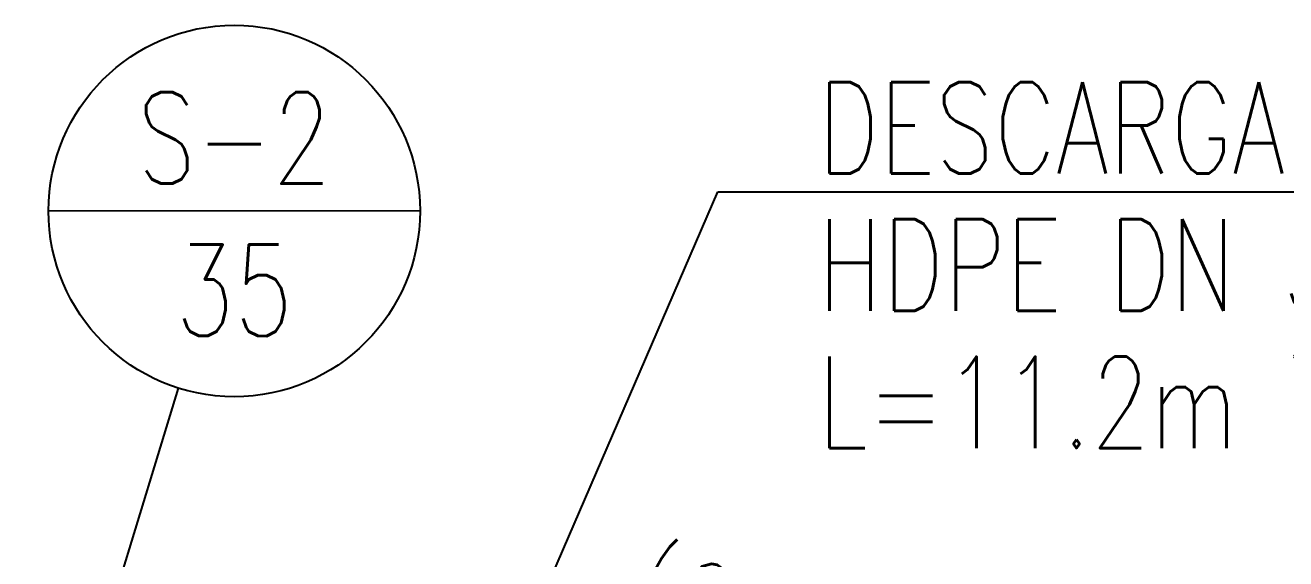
# Model space of a CAD drawing. Extents: x 352140 to 354978, y 6304672 to 6307963.
# Drawn here: x 352330.15 to 352343.92, y 6306042.13 to 6306047.96 of the extents above; entities that cross this region are included whole.
import ezdxf
from ezdxf import colors
from ezdxf.entities.mleader import LeaderData, LeaderLine
from ezdxf.enums import TextEntityAlignment as Align
from ezdxf.math import Vec2, Vec3

# ---------------------------------------------------------------- set-up
doc = ezdxf.new("R2010")
doc.units = 0
doc.layers.get('0').update_dxf_attribs({"linetype": 'CONTINUOUS'})
for name, color, linetype in [('00_All ext_Txt', 4, 'CONTINUOUS'), ('03_S3_Pav ext_Cota', 2, 'CONTINUOUS'), ('05_All ext_Txt', 4, 'CONTINUOUS')]:
    doc.layers.add(name, color=color, linetype=linetype)
doc.styles.add('JPG_2MM', font='simplex.shx', dxfattribs={"height": 1})
doc.styles.add('ROMANS', font='romans.shx', dxfattribs={"width": 0.75})
doc.dimstyles.new('acio', dxfattribs={"dimscale": 0, "dimtxt": 2, "dimasz": 2, "dimexe": 1, "dimexo": 1, "dimtad": 1, "dimrnd": 0.05, "dimzin": 1, "dimtxsty": 'ROMANS', "dimcen": 2.5, "dimclrt": 2, "dimaunit": 2, "dimazin": 0, "dimtfac": 1, "dimtmove": 0, "dimatfit": 3, "dimfxl": 1, "dimfxlon": 1, "dimarcsym": 0})

# ---------------------------------------------------------------- blocks, each defined once
blk = doc.blocks.new('_Dot')
at = {"color": 0, "linetype": 'ByBlock', "lineweight": -2}
blk.add_line((-0.5, 0), (-1, 0), dxfattribs=at)
at = {"color": 0, "linetype": 'ByBlock', "const_width": 0.5}
blk.add_lwpolyline([(-0.25, 0, 1), (0.25, 0, 1)], format="xyb", close=True, dxfattribs=at)

msp = doc.modelspace()

# ---------------------------------------------------------------- linework, layer by layer
at = {"layer": '00_All ext_Txt', "extrusion": (5.811924907691035e-13, 1.507996267808687e-09, 1), "elevation": -6.98880335e-08}
msp.add_lwpolyline([(352334.46115085, 6306045.93157939), (352330.3999362447, 6306045.93314414)], dxfattribs=at)
at = {"layer": '00_All ext_Txt'}
msp.add_circle((352332.4305422752, 6306045.932360327, -6.98880335e-08), 2.03060745366118, dxfattribs=at)

# ---------------------------------------------------------------- texts
at = {"layer": '00_All ext_Txt', "style": 'ROMANS', "width": 0.75}
for s, p in [('S-2', (352332.430542278, 6306045.93236033, -6.98880335e-08)), ('35', (352332.4299001255, 6306044.265693787, -6.73747586e-08))]:
    msp.add_text(s, height=0.9999999999999999, rotation=359.9779245342645, dxfattribs=at).set_placement(p, align=Align.BOTTOM_CENTER)
at = {"layer": '03_S3_Pav ext_Cota', "style": 'JPG_2MM', "width": 0.75}
msp.add_text('(684.89)', height=0.9999999999999994, rotation=349.0267236374273, dxfattribs=at).set_placement((352336.697940004, 6306041.239814574))

# ---------------------------------------------------------------- leaders
at = {"layer": '00_All ext_Txt'}
msp.add_leader([(352330.1452139691, 6306038.497429241, -6.98880335e-08), (352331.8208971768, 6306043.995429899, -6.98880335e-08)], dimstyle='acio', override={"dimscale": 0, "dimgap": 0.625, "dimtad": 0, "dimfxl": 2}, dxfattribs=at)
at = {"layer": '05_All ext_Txt'}
ml = msp.add_multileader_mtext('Standard', dxfattribs=at)
ml.set_content('{\\C256;DESCARGA SUM \\PHDPE DN 300\\PL=11.2m i=1%min}', color=2, style='ROMANS')
ml.set_leader_properties(color=7)
ml.set_arrow_properties(name='DOT')
ml.build(insert=Vec2(0, 0))
ml.multileader.update_dxf_attribs({"text_left_attachment_type": 6, "text_right_attachment_type": 6, "dogleg_length": 1.040329146316736, "arrow_head_size": 0.5})
ctx = ml.context
ctx.base_point, ctx.char_height, ctx.arrow_head_size, ctx.landing_gap_size, ctx.plane_origin, ctx.plane_x_axis, ctx.plane_y_axis = Vec3(352338.7572876934, 6306046.141284524, 6.25074964e-08), 1, 0.5, 0.0500000025053053, Vec3(352383.5580048157, 6306063.190468054, -1.64995275e-08), Vec3(1, -1.387778780781446e-15, -3.517525297178413e-09), Vec3(1.403991249853975e-15, 1, 4.609055430399856e-09)
ctx.left_attachment, ctx.right_attachment = 6, 6
notes = []
notes.append((ctx, [(0, (1, 1, 0), (352337.7169585471, 6306046.141284524, 6.61668805e-08), (1, -1.387778780781446e-15, -3.517525297178413e-09), 1.040329146316736, [(1, [(352332.6526786647, 6306034.436003432, 3.00303237e-08)], 0, [])])]))
ctx.mtext.insert, ctx.mtext.text_direction, ctx.mtext.rotation, ctx.mtext.line_spacing_factor, ctx.mtext.line_spacing_style, ctx.mtext.flow_direction, ctx.mtext.extrusion = Vec3(352338.8072876959, 6306047.341284524, 6.78624866e-08), Vec3(1, -1.387778780781446e-15, -3.517525297178413e-09), 6.283185307179584, 0.8999999999999998, 2, 5, Vec3(3.517525297178408e-09, -4.609055430399862e-09, 1)
ml = msp.add_multileader_mtext('Standard', dxfattribs=at)
ml.set_content('{\\C256;C.I. n°28\\PCA=684.87\\PCRe=683.67^JH=1.20m}', color=2, style='ROMANS')
ml.set_leader_properties(color=7)
ml.set_arrow_properties(name='DOT')
ml.build(insert=Vec2(0, 0))
ml.multileader.update_dxf_attribs({"text_left_attachment_type": 6, "text_right_attachment_type": 6, "dogleg_length": 0.4164050059420628, "arrow_head_size": 0.5})
ctx = ml.context
ctx.base_point, ctx.char_height, ctx.arrow_head_size, ctx.landing_gap_size, ctx.plane_origin, ctx.plane_x_axis, ctx.plane_y_axis = Vec3(352353.9089553999, 6306044.183770944, -7.81142436e-08), 1, 0.5, 0.0500000025053053, Vec3(352375.6641806598, 6305989.947873478, -3.24930872e-08), Vec3(1, -2.775557561562891e-16, -5.041539005118686e-09), Vec3(2.631196363540177e-16, 1, -2.863435111305193e-09)
ctx.left_attachment, ctx.right_attachment = 6, 6
notes.append((ctx, [(0, (1, 1, 0), (352352.8686262536, 6306044.183770944, -7.28693836e-08), (1, -2.775557561562891e-16, -5.041539005118686e-09), 1.040329146316736, [(0, [(352338.1917141752, 6306029.905002705, 4.20111754e-08)], 0, [])])]))
ctx.mtext.insert, ctx.mtext.text_direction, ctx.mtext.width, ctx.mtext.line_spacing_factor, ctx.mtext.line_spacing_style, ctx.mtext.flow_direction, ctx.mtext.extrusion = Vec3(352353.9589554024, 6306045.383770945, -8.18024427e-08), Vec3(1, -2.775557561562891e-16, -5.041539005118686e-09), 6.728604887088298, 0.8999999999999998, 2, 5, Vec3(5.041539005118687e-09, 2.863435111305191e-09, 1)
for ctx, leaders in notes:
    for number, flags, end, landing, length, lines in leaders:
        leader = LeaderData()
        leader.index, (leader.has_last_leader_line, leader.has_dogleg_vector, leader.attachment_direction) = number, flags
        leader.last_leader_point, leader.dogleg_vector, leader.dogleg_length = Vec3(end), Vec3(landing), length
        for number, points, colour, breaks in lines:
            line = LeaderLine()
            line.index, line.vertices, line.color, line.breaks = number, Vec3.list(points), colors.encode_raw_color(colour), breaks
            leader.lines.append(line)
        ctx.leaders.append(leader)

doc.saveas('drawing.dxf')
